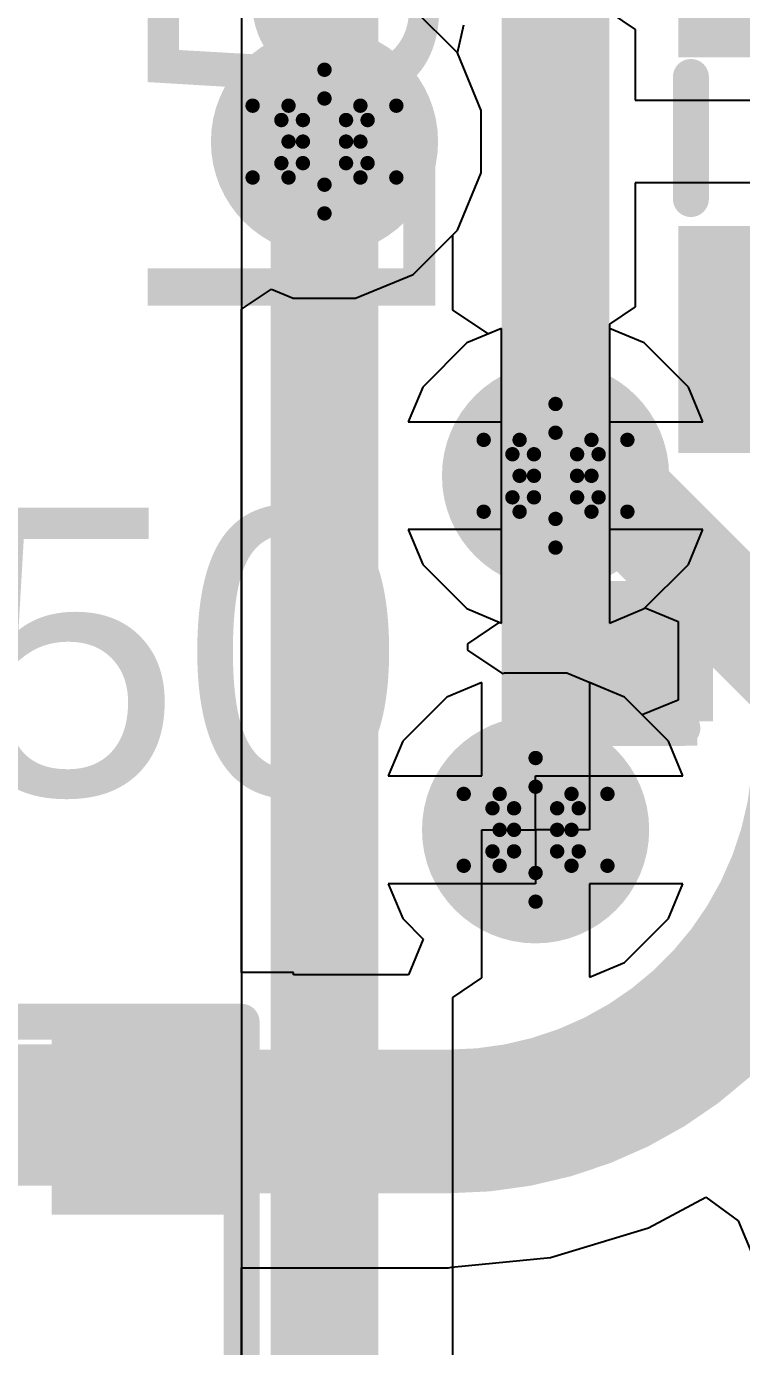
# Model space of a CAD drawing. Header units: inches. Extents: x -18 to 237, y -41 to 211.
# Drawn here: x 4.229 to 6.758, y 51.796 to 56.465 of the extents above; entities that cross this region are included whole.
import ezdxf

# ---------------------------------------------------------------- set-up
doc = ezdxf.new("R2010")
doc.units = ezdxf.units.IN
for name, color, linetype in [('Bottom Layer', 5, 'Continuous'), ('Bottom Solder', 6, 'Continuous'), ('Drill Drawing', 1, 'Continuous'), ('Top Layer', 1, 'Continuous'), ('Top Overlay', 2, 'Continuous'), ('Top Paste', 8, 'Continuous'), ('Top Solder', 216, 'Continuous'), ('Via Holes', 16, 'Continuous')]:
    doc.layers.add(name, color=color, linetype=linetype)
doc.styles.add('Arial', font='', dxfattribs={"height": 0.2})
doc.styles.get('Arial').set_extended_font_data('Arial')

# ---------------------------------------------------------------- blocks, each defined once
blk = doc.blocks.new('CAP_0201_2')
at = {"layer": 'Top Layer'}
for points in [[(-0.45, 0.15), (-0.15, 0.15), (-0.15, -0.15), (-0.45, -0.15)], [(0.15, 0.15), (0.45, 0.15), (0.45, -0.15), (0.15, -0.15)]]:
    blk.add_hatch(color=1, dxfattribs=at).paths.add_polyline_path(points)
at = {"layer": 'Top Paste'}
for points in [[(-0.45, 0.15), (-0.15, 0.15), (-0.15, -0.15), (-0.45, -0.15)], [(0.15, 0.15), (0.45, 0.15), (0.45, -0.15), (0.15, -0.15)]]:
    blk.add_hatch(color=8, dxfattribs=at).paths.add_polyline_path(points)
at = {"layer": 'Top Solder'}
for points in [[(-0.505, 0.205), (-0.095, 0.205), (-0.095, -0.205), (-0.505, -0.205)], [(0.095, 0.205), (0.505, 0.205), (0.505, -0.205), (0.095, -0.205)]]:
    blk.add_hatch(color=216, dxfattribs=at).paths.add_polyline_path(points)
at = {"layer": 'Top Overlay'}
for points in [[(-0.5334, -0.2286, 0.127, 0.127, 0), (-0.5334, 0.2286, 0.127, 0.127, 0)], [(-0.5334, 0.2286, 0.127, 0.127, 0), (-0.2032, 0.2286, 0.127, 0.127, 0)], [(0.2032, 0.2286, 0.127, 0.127, 0), (0.5334, 0.2286, 0.127, 0.127, 0)], [(0.5334, -0.2286, 0.127, 0.127, 0), (0.5334, 0.2286, 0.127, 0.127, 0)], [(-0.5334, -0.2286, 0.127, 0.127, 0), (-0.2032, -0.2286, 0.127, 0.127, 0)], [(0.2032, -0.2286, 0.127, 0.127, 0), (0.5334, -0.2286, 0.127, 0.127, 0)]]:
    blk.add_lwpolyline(points, format="xyseb", dxfattribs=at)
for points in [[(-0.5651, 0.2286, 0.0635, 0.0635, 1), (-0.5016, 0.2286, 0.0635, 0.0635, 1)], [(-0.5651, 0.2286, 0.0635, 0.0635, 1), (-0.5016, 0.2286, 0.0635, 0.0635, 1)], [(-0.2349, 0.2286, 0.0635, 0.0635, 1), (-0.1714, 0.2286, 0.0635, 0.0635, 1)], [(0.1714, 0.2286, 0.0635, 0.0635, 1), (0.2349, 0.2286, 0.0635, 0.0635, 1)], [(0.5016, 0.2286, 0.0635, 0.0635, 1), (0.5651, 0.2286, 0.0635, 0.0635, 1)], [(0.5016, 0.2286, 0.0635, 0.0635, 1), (0.5651, 0.2286, 0.0635, 0.0635, 1)], [(-0.5651, -0.2286, 0.0635, 0.0635, 1), (-0.5016, -0.2286, 0.0635, 0.0635, 1)], [(-0.5651, -0.2286, 0.0635, 0.0635, 1), (-0.5016, -0.2286, 0.0635, 0.0635, 1)], [(-0.2349, -0.2286, 0.0635, 0.0635, 1), (-0.1714, -0.2286, 0.0635, 0.0635, 1)], [(0.1714, -0.2286, 0.0635, 0.0635, 1), (0.2349, -0.2286, 0.0635, 0.0635, 1)], [(0.5016, -0.2286, 0.0635, 0.0635, 1), (0.5651, -0.2286, 0.0635, 0.0635, 1)], [(0.5016, -0.2286, 0.0635, 0.0635, 1), (0.5651, -0.2286, 0.0635, 0.0635, 1)]]:
    blk.add_lwpolyline(points, format="xyseb", close=True, dxfattribs=at)
blk = doc.blocks.new('IND_0603__1608_M_______3')
at = {"layer": 'Top Layer'}
for points in [[(-1, 0.4), (-0.4, 0.4), (-0.4, -0.4), (-1, -0.4)], [(0.4, 0.4), (1, 0.4), (1, -0.4), (0.4, -0.4)]]:
    blk.add_hatch(color=1, dxfattribs=at).paths.add_polyline_path(points)
at = {"layer": 'Top Paste'}
for points in [[(-1, 0.4), (-0.4, 0.4), (-0.4, -0.4), (-1, -0.4)], [(0.4, 0.4), (1, 0.4), (1, -0.4), (0.4, -0.4)]]:
    blk.add_hatch(color=8, dxfattribs=at).paths.add_polyline_path(points)
at = {"layer": 'Top Solder'}
for points in [[(-1.1016, 0.5016), (-0.2984, 0.5016), (-0.2984, -0.5016), (-1.1016, -0.5016)], [(0.2984, 0.5016), (1.1016, 0.5016), (1.1016, -0.5016), (0.2984, -0.5016)]]:
    blk.add_hatch(color=216, dxfattribs=at).paths.add_polyline_path(points)
at = {"layer": 'Top Overlay'}
for points in [[(-0.2032, 0.4572, 0.127, 0.127, 0), (0.2286, 0.4572, 0.127, 0.127, 0)], [(-0.2032, -0.4572, 0.127, 0.127, 0), (0.2286, -0.4572, 0.127, 0.127, 0)]]:
    blk.add_lwpolyline(points, format="xyseb", dxfattribs=at)
for points in [[(-0.2349, 0.4572, 0.0635, 0.0635, 1), (-0.1714, 0.4572, 0.0635, 0.0635, 1)], [(0.1968, 0.4572, 0.0635, 0.0635, 1), (0.2604, 0.4572, 0.0635, 0.0635, 1)], [(-0.2349, -0.4572, 0.0635, 0.0635, 1), (-0.1714, -0.4572, 0.0635, 0.0635, 1)], [(0.1968, -0.4572, 0.0635, 0.0635, 1), (0.2604, -0.4572, 0.0635, 0.0635, 1)]]:
    blk.add_lwpolyline(points, format="xyseb", close=True, dxfattribs=at)
blk = doc.blocks.new('ANT__163')
at = {"layer": 'Top Layer'}
for points in [[(-3.45, -2.86), (-2.95, -2.86), (-2.95, 4.94), (-3.45, 4.94)], [(-3.45, -2.83), (-2.95, -2.83), (-2.95, -3.33), (-3.45, -3.33)]]:
    blk.add_hatch(color=1, dxfattribs=at).paths.add_polyline_path(points)
at = {"layer": 'Top Paste'}
blk.add_hatch(color=8, dxfattribs=at).paths.add_polyline_path([(-3.45, -2.83), (-2.95, -2.83), (-2.95, -3.33), (-3.45, -3.33)])
at = {"layer": 'Top Solder'}
blk.add_hatch(color=216, dxfattribs=at).paths.add_polyline_path([(-3.5516, -2.7284), (-2.8484, -2.7284), (-2.8484, -3.4316), (-3.5516, -3.4316)])
at = {"layer": 'Top Overlay'}
for points in [[(-2.87, 0.87, 0.127, 0.127, 0), (-2.87, -3.4, 0.127, 0.127, 0)], [(-5, -3.4, 0.127, 0.127, 0), (-2.88, -3.4, 0.127, 0.127, 0)]]:
    blk.add_lwpolyline(points, format="xyseb", dxfattribs=at)
for points in [[(-2.9117, -3.4, 0.0635, 0.0635, 1), (-2.8482, -3.4, 0.0635, 0.0635, 1)], [(-2.9017, -3.4, 0.0635, 0.0635, 1), (-2.8382, -3.4, 0.0635, 0.0635, 1)]]:
    blk.add_lwpolyline(points, format="xyseb", close=True, dxfattribs=at)

msp = doc.modelspace()

# ---------------------------------------------------------------- hatches: boundary and pattern name
at = {"layer": 'Bottom Layer'}
h = msp.add_hatch(color=5, dxfattribs=at)
edge = h.paths.add_edge_path()
edge.add_arc((5.2832, 56.0578), 0.3, 0, 360)
h = msp.add_hatch(color=5, dxfattribs=at)
edge = h.paths.add_edge_path()
edge.add_arc((6.1, 54.8759), 0.3, 0, 360)
h = msp.add_hatch(color=5, dxfattribs=at)
edge = h.paths.add_edge_path()
edge.add_arc((6.0295, 53.6238), 0.3, 0, 360)
at = {"layer": 'Bottom Solder'}
h = msp.add_hatch(color=6, dxfattribs=at)
edge = h.paths.add_edge_path()
edge.add_arc((5.2832, 56.0578), 0.4016, 0, 360)
h = msp.add_hatch(color=6, dxfattribs=at)
edge = h.paths.add_edge_path()
edge.add_arc((6.1, 54.8759), 0.4016, 0, 360)
h = msp.add_hatch(color=6, dxfattribs=at)
edge = h.paths.add_edge_path()
edge.add_arc((6.0295, 53.6238), 0.4016, 0, 360)
at = {"layer": 'Top Layer'}
h = msp.add_hatch(color=1, dxfattribs=at)
edge = h.paths.add_edge_path()
edge.add_arc((5.2832, 56.0578), 0.3, 0, 360)
h = msp.add_hatch(color=1, dxfattribs=at)
edge = h.paths.add_edge_path()
edge.add_arc((6.1, 54.8759), 0.3, 0, 360)
msp.add_hatch(color=1, dxfattribs=at).paths.add_polyline_path([(5.9103, 53.9219), (6.6016, 53.9219), (6.6016, 54.3623), (5.9103, 54.3623)])
h = msp.add_hatch(color=1, dxfattribs=at)
edge = h.paths.add_edge_path()
edge.add_arc((6.0295, 53.6238), 0.3, 0, 360)
at = {"layer": 'Top Solder'}
h = msp.add_hatch(color=216, dxfattribs=at)
edge = h.paths.add_edge_path()
edge.add_arc((5.2832, 56.0578), 0.4016, 0, 360)
h = msp.add_hatch(color=216, dxfattribs=at)
edge = h.paths.add_edge_path()
edge.add_arc((6.1, 54.8759), 0.4016, 0, 360)
h = msp.add_hatch(color=216, dxfattribs=at)
edge = h.paths.add_edge_path()
edge.add_arc((6.0295, 53.6238), 0.4016, 0, 360)
at = {"layer": 'Via Holes'}
h = msp.add_hatch(color=7, dxfattribs=at)
edge = h.paths.add_edge_path()
edge.add_arc((5.2832, 56.0578), 0.15, 0, 360)
h = msp.add_hatch(color=7, dxfattribs=at)
edge = h.paths.add_edge_path()
edge.add_arc((6.1, 54.8759), 0.15, 0, 360)
h = msp.add_hatch(color=7, dxfattribs=at)
edge = h.paths.add_edge_path()
edge.add_arc((6.0295, 53.6238), 0.15, 0, 360)

# ---------------------------------------------------------------- linework, layer by layer
at = {"layer": 'Bottom Layer'}
for p, q in [((4.9902, 77.955), (4.9902, 35.815)), ((5.7529, 56.3716), (5.597, 56.5275)), ((5.8372, 56.168), (5.7529, 56.3716)), ((5.8372, 55.9476), (5.8372, 56.168)), ((5.7529, 55.744), (5.8372, 55.9476)), ((5.7364, 55.7275), (5.7529, 55.744)), ((5.7364, 55.4617), (5.7364, 55.7275)), ((5.8634, 55.3776), (5.7364, 55.4617)), ((5.9095, 55.3967), (5.8634, 55.3776)), ((5.9095, 54.8759), (5.9095, 55.3967)), ((6.4138, 55.3456), (6.2905, 55.3967)), ((6.2905, 55.3967), (6.2905, 55.0664)), ((6.5697, 55.1897), (6.4138, 55.3456)), ((6.6207, 55.0664), (6.5697, 55.1897)), ((6.2905, 55.0664), (6.6207, 55.0664)), ((5.9095, 54.3552), (5.9095, 54.8759)), ((6.6207, 54.6854), (6.2905, 54.6854)), ((6.2905, 54.6854), (6.2905, 54.3552)), ((6.5697, 54.5621), (6.6207, 54.6854)), ((6.4138, 54.4063), (6.5697, 54.5621)), ((6.2905, 54.3552), (6.4138, 54.4063)), ((5.7896, 54.2822), (5.9032, 54.3578)), ((5.9032, 54.3578), (5.9095, 54.3552)), ((5.7895, 54.2592), (5.7896, 54.2822)), ((5.9144, 54.1757), (5.7895, 54.2592)), ((5.9193, 54.1778), (5.9144, 54.1757)), ((6.1397, 54.1778), (5.9193, 54.1778)), ((6.3434, 54.0935), (6.1397, 54.1778)), ((6.4992, 53.9376), (6.3434, 54.0935)), ((6.5503, 53.8143), (6.4992, 53.9376)), ((6.0295, 53.6238), (6.0295, 53.8143)), ((6.0295, 53.8143), (6.5503, 53.8143)), ((5.839, 53.0999), (5.839, 53.6238)), ((5.839, 53.6238), (6.0295, 53.6238)), ((6.5503, 53.4333), (6.22, 53.4333)), ((6.22, 53.4333), (6.22, 53.1031)), ((6.4992, 53.31), (6.5503, 53.4333)), ((6.3434, 53.1542), (6.4992, 53.31)), ((6.22, 53.1031), (6.3434, 53.1542)), ((5.7364, 53.0313), (5.839, 53.0999)), ((5.7364, 50.5185), (5.7364, 53.0313))]:
    msp.add_line(p, q, dxfattribs=at)
for points in [[(5.2832, 50.3308, 0.381, 0.381, 0), (5.2832, 56.0578, 0.381, 0.381, 0)], [(6.2484, 54.8759, 0.381, 0.381, 0), (7.3324, 53.7919, 0.381, 0.381, 0)]]:
    msp.add_lwpolyline(points, format="xyseb", dxfattribs=at)
for points in [[(5.1879, 56.0578, 0.1905, 0.1905, 1), (5.3784, 56.0578, 0.1905, 0.1905, 1)], [(6.1532, 54.8759, 0.1905, 0.1905, 1), (6.3437, 54.8759, 0.1905, 0.1905, 1)]]:
    msp.add_lwpolyline(points, format="xyseb", close=True, dxfattribs=at)
at = {"layer": 'Drill Drawing'}
for points in [[(5.1562, 56.1848, 0.0508, 0.0508, 0), (5.2832, 56.3118, 0.0508, 0.0508, 0)], [(5.2832, 56.3118, 0.0508, 0.0508, 0), (5.4102, 56.1848, 0.0508, 0.0508, 0)], [(5.207, 56.134, 0.0508, 0.0508, 0), (5.2832, 56.2102, 0.0508, 0.0508, 0)], [(5.2832, 56.2102, 0.0508, 0.0508, 0), (5.3594, 56.134, 0.0508, 0.0508, 0)], [(5.0292, 56.1848, 0.0508, 0.0508, 0), (5.1562, 56.0578, 0.0508, 0.0508, 0)], [(5.0292, 56.1848, 0.0508, 0.0508, 0), (5.1562, 56.1848, 0.0508, 0.0508, 0)], [(5.4102, 56.1848, 0.0508, 0.0508, 0), (5.5372, 56.1848, 0.0508, 0.0508, 0)], [(5.4102, 56.0578, 0.0508, 0.0508, 0), (5.5372, 56.1848, 0.0508, 0.0508, 0)], [(5.1308, 56.134, 0.0508, 0.0508, 0), (5.207, 56.0578, 0.0508, 0.0508, 0)], [(5.1308, 56.134, 0.0508, 0.0508, 0), (5.207, 56.134, 0.0508, 0.0508, 0)], [(5.3594, 56.134, 0.0508, 0.0508, 0), (5.4356, 56.134, 0.0508, 0.0508, 0)], [(5.3594, 56.0578, 0.0508, 0.0508, 0), (5.4356, 56.134, 0.0508, 0.0508, 0)], [(5.0292, 55.9308, 0.0508, 0.0508, 0), (5.1562, 56.0578, 0.0508, 0.0508, 0)], [(5.1308, 55.9816, 0.0508, 0.0508, 0), (5.207, 56.0578, 0.0508, 0.0508, 0)], [(5.3594, 56.0578, 0.0508, 0.0508, 0), (5.4356, 55.9816, 0.0508, 0.0508, 0)], [(5.4102, 56.0578, 0.0508, 0.0508, 0), (5.5372, 55.9308, 0.0508, 0.0508, 0)], [(5.1308, 55.9816, 0.0508, 0.0508, 0), (5.207, 55.9816, 0.0508, 0.0508, 0)], [(5.207, 55.9816, 0.0508, 0.0508, 0), (5.2832, 55.9054, 0.0508, 0.0508, 0)], [(5.2832, 55.9054, 0.0508, 0.0508, 0), (5.3594, 55.9816, 0.0508, 0.0508, 0)], [(5.3594, 55.9816, 0.0508, 0.0508, 0), (5.4356, 55.9816, 0.0508, 0.0508, 0)], [(5.0292, 55.9308, 0.0508, 0.0508, 0), (5.1562, 55.9308, 0.0508, 0.0508, 0)], [(5.1562, 55.9308, 0.0508, 0.0508, 0), (5.2832, 55.8038, 0.0508, 0.0508, 0)], [(5.2832, 55.8038, 0.0508, 0.0508, 0), (5.4102, 55.9308, 0.0508, 0.0508, 0)], [(5.4102, 55.9308, 0.0508, 0.0508, 0), (5.5372, 55.9308, 0.0508, 0.0508, 0)], [(5.973, 55.0029, 0.0508, 0.0508, 0), (6.1, 55.1299, 0.0508, 0.0508, 0)], [(6.1, 55.1299, 0.0508, 0.0508, 0), (6.227, 55.0029, 0.0508, 0.0508, 0)], [(6.0238, 54.9521, 0.0508, 0.0508, 0), (6.1, 55.0283, 0.0508, 0.0508, 0)], [(6.1, 55.0283, 0.0508, 0.0508, 0), (6.1762, 54.9521, 0.0508, 0.0508, 0)], [(5.846, 55.0029, 0.0508, 0.0508, 0), (5.973, 54.8759, 0.0508, 0.0508, 0)], [(5.846, 55.0029, 0.0508, 0.0508, 0), (5.973, 55.0029, 0.0508, 0.0508, 0)], [(6.227, 55.0029, 0.0508, 0.0508, 0), (6.354, 55.0029, 0.0508, 0.0508, 0)], [(6.227, 54.8759, 0.0508, 0.0508, 0), (6.354, 55.0029, 0.0508, 0.0508, 0)], [(5.9476, 54.9521, 0.0508, 0.0508, 0), (6.0238, 54.8759, 0.0508, 0.0508, 0)], [(5.9476, 54.9521, 0.0508, 0.0508, 0), (6.0238, 54.9521, 0.0508, 0.0508, 0)], [(6.1762, 54.9521, 0.0508, 0.0508, 0), (6.2524, 54.9521, 0.0508, 0.0508, 0)], [(6.1762, 54.8759, 0.0508, 0.0508, 0), (6.2524, 54.9521, 0.0508, 0.0508, 0)], [(5.846, 54.7489, 0.0508, 0.0508, 0), (5.973, 54.8759, 0.0508, 0.0508, 0)], [(5.9476, 54.7997, 0.0508, 0.0508, 0), (6.0238, 54.8759, 0.0508, 0.0508, 0)], [(6.1762, 54.8759, 0.0508, 0.0508, 0), (6.2524, 54.7997, 0.0508, 0.0508, 0)], [(6.227, 54.8759, 0.0508, 0.0508, 0), (6.354, 54.7489, 0.0508, 0.0508, 0)], [(5.9476, 54.7997, 0.0508, 0.0508, 0), (6.0238, 54.7997, 0.0508, 0.0508, 0)], [(6.0238, 54.7997, 0.0508, 0.0508, 0), (6.1, 54.7235, 0.0508, 0.0508, 0)], [(6.1, 54.7235, 0.0508, 0.0508, 0), (6.1762, 54.7997, 0.0508, 0.0508, 0)], [(6.1762, 54.7997, 0.0508, 0.0508, 0), (6.2524, 54.7997, 0.0508, 0.0508, 0)], [(5.846, 54.7489, 0.0508, 0.0508, 0), (5.973, 54.7489, 0.0508, 0.0508, 0)], [(5.973, 54.7489, 0.0508, 0.0508, 0), (6.1, 54.6219, 0.0508, 0.0508, 0)], [(6.1, 54.6219, 0.0508, 0.0508, 0), (6.227, 54.7489, 0.0508, 0.0508, 0)], [(6.227, 54.7489, 0.0508, 0.0508, 0), (6.354, 54.7489, 0.0508, 0.0508, 0)], [(5.9025, 53.7508, 0.0508, 0.0508, 0), (6.0295, 53.8778, 0.0508, 0.0508, 0)], [(6.0295, 53.8778, 0.0508, 0.0508, 0), (6.1565, 53.7508, 0.0508, 0.0508, 0)], [(5.9533, 53.7, 0.0508, 0.0508, 0), (6.0295, 53.7762, 0.0508, 0.0508, 0)], [(6.0295, 53.7762, 0.0508, 0.0508, 0), (6.1057, 53.7, 0.0508, 0.0508, 0)], [(5.7755, 53.7508, 0.0508, 0.0508, 0), (5.9025, 53.6238, 0.0508, 0.0508, 0)], [(5.7755, 53.7508, 0.0508, 0.0508, 0), (5.9025, 53.7508, 0.0508, 0.0508, 0)], [(6.1565, 53.7508, 0.0508, 0.0508, 0), (6.2835, 53.7508, 0.0508, 0.0508, 0)], [(6.1565, 53.6238, 0.0508, 0.0508, 0), (6.2835, 53.7508, 0.0508, 0.0508, 0)], [(5.8771, 53.7, 0.0508, 0.0508, 0), (5.9533, 53.6238, 0.0508, 0.0508, 0)], [(5.8771, 53.7, 0.0508, 0.0508, 0), (5.9533, 53.7, 0.0508, 0.0508, 0)], [(6.1057, 53.7, 0.0508, 0.0508, 0), (6.1819, 53.7, 0.0508, 0.0508, 0)], [(6.1057, 53.6238, 0.0508, 0.0508, 0), (6.1819, 53.7, 0.0508, 0.0508, 0)], [(5.7755, 53.4968, 0.0508, 0.0508, 0), (5.9025, 53.6238, 0.0508, 0.0508, 0)], [(5.8771, 53.5476, 0.0508, 0.0508, 0), (5.9533, 53.6238, 0.0508, 0.0508, 0)], [(6.1057, 53.6238, 0.0508, 0.0508, 0), (6.1819, 53.5476, 0.0508, 0.0508, 0)], [(6.1565, 53.6238, 0.0508, 0.0508, 0), (6.2835, 53.4968, 0.0508, 0.0508, 0)], [(5.8771, 53.5476, 0.0508, 0.0508, 0), (5.9533, 53.5476, 0.0508, 0.0508, 0)], [(5.9533, 53.5476, 0.0508, 0.0508, 0), (6.0295, 53.4714, 0.0508, 0.0508, 0)], [(6.0295, 53.4714, 0.0508, 0.0508, 0), (6.1057, 53.5476, 0.0508, 0.0508, 0)], [(6.1057, 53.5476, 0.0508, 0.0508, 0), (6.1819, 53.5476, 0.0508, 0.0508, 0)], [(5.7755, 53.4968, 0.0508, 0.0508, 0), (5.9025, 53.4968, 0.0508, 0.0508, 0)], [(5.9025, 53.4968, 0.0508, 0.0508, 0), (6.0295, 53.3698, 0.0508, 0.0508, 0)], [(6.0295, 53.3698, 0.0508, 0.0508, 0), (6.1565, 53.4968, 0.0508, 0.0508, 0)], [(6.1565, 53.4968, 0.0508, 0.0508, 0), (6.2835, 53.4968, 0.0508, 0.0508, 0)]]:
    msp.add_lwpolyline(points, format="xyseb", dxfattribs=at)
for points in [[(5.2705, 56.3118, 0.0254, 0.0254, 1), (5.2959, 56.3118, 0.0254, 0.0254, 1)], [(5.2705, 56.3118, 0.0254, 0.0254, 1), (5.2959, 56.3118, 0.0254, 0.0254, 1)], [(5.2705, 56.2102, 0.0254, 0.0254, 1), (5.2959, 56.2102, 0.0254, 0.0254, 1)], [(5.2705, 56.2102, 0.0254, 0.0254, 1), (5.2959, 56.2102, 0.0254, 0.0254, 1)], [(5.0165, 56.1848, 0.0254, 0.0254, 1), (5.0419, 56.1848, 0.0254, 0.0254, 1)], [(5.0165, 56.1848, 0.0254, 0.0254, 1), (5.0419, 56.1848, 0.0254, 0.0254, 1)], [(5.1435, 56.1848, 0.0254, 0.0254, 1), (5.1689, 56.1848, 0.0254, 0.0254, 1)], [(5.1435, 56.1848, 0.0254, 0.0254, 1), (5.1689, 56.1848, 0.0254, 0.0254, 1)], [(5.3975, 56.1848, 0.0254, 0.0254, 1), (5.4229, 56.1848, 0.0254, 0.0254, 1)], [(5.3975, 56.1848, 0.0254, 0.0254, 1), (5.4229, 56.1848, 0.0254, 0.0254, 1)], [(5.5245, 56.1848, 0.0254, 0.0254, 1), (5.5499, 56.1848, 0.0254, 0.0254, 1)], [(5.5245, 56.1848, 0.0254, 0.0254, 1), (5.5499, 56.1848, 0.0254, 0.0254, 1)], [(5.1181, 56.134, 0.0254, 0.0254, 1), (5.1435, 56.134, 0.0254, 0.0254, 1)], [(5.1181, 56.134, 0.0254, 0.0254, 1), (5.1435, 56.134, 0.0254, 0.0254, 1)], [(5.1943, 56.134, 0.0254, 0.0254, 1), (5.2197, 56.134, 0.0254, 0.0254, 1)], [(5.1943, 56.134, 0.0254, 0.0254, 1), (5.2197, 56.134, 0.0254, 0.0254, 1)], [(5.3467, 56.134, 0.0254, 0.0254, 1), (5.3721, 56.134, 0.0254, 0.0254, 1)], [(5.3467, 56.134, 0.0254, 0.0254, 1), (5.3721, 56.134, 0.0254, 0.0254, 1)], [(5.4229, 56.134, 0.0254, 0.0254, 1), (5.4483, 56.134, 0.0254, 0.0254, 1)], [(5.4229, 56.134, 0.0254, 0.0254, 1), (5.4483, 56.134, 0.0254, 0.0254, 1)], [(5.1435, 56.0578, 0.0254, 0.0254, 1), (5.1689, 56.0578, 0.0254, 0.0254, 1)], [(5.1435, 56.0578, 0.0254, 0.0254, 1), (5.1689, 56.0578, 0.0254, 0.0254, 1)], [(5.1943, 56.0578, 0.0254, 0.0254, 1), (5.2197, 56.0578, 0.0254, 0.0254, 1)], [(5.1943, 56.0578, 0.0254, 0.0254, 1), (5.2197, 56.0578, 0.0254, 0.0254, 1)], [(5.3467, 56.0578, 0.0254, 0.0254, 1), (5.3721, 56.0578, 0.0254, 0.0254, 1)], [(5.3467, 56.0578, 0.0254, 0.0254, 1), (5.3721, 56.0578, 0.0254, 0.0254, 1)], [(5.3975, 56.0578, 0.0254, 0.0254, 1), (5.4229, 56.0578, 0.0254, 0.0254, 1)], [(5.3975, 56.0578, 0.0254, 0.0254, 1), (5.4229, 56.0578, 0.0254, 0.0254, 1)], [(5.1181, 55.9816, 0.0254, 0.0254, 1), (5.1435, 55.9816, 0.0254, 0.0254, 1)], [(5.1181, 55.9816, 0.0254, 0.0254, 1), (5.1435, 55.9816, 0.0254, 0.0254, 1)], [(5.1943, 55.9816, 0.0254, 0.0254, 1), (5.2197, 55.9816, 0.0254, 0.0254, 1)], [(5.1943, 55.9816, 0.0254, 0.0254, 1), (5.2197, 55.9816, 0.0254, 0.0254, 1)], [(5.3467, 55.9816, 0.0254, 0.0254, 1), (5.3721, 55.9816, 0.0254, 0.0254, 1)], [(5.3467, 55.9816, 0.0254, 0.0254, 1), (5.3721, 55.9816, 0.0254, 0.0254, 1)], [(5.4229, 55.9816, 0.0254, 0.0254, 1), (5.4483, 55.9816, 0.0254, 0.0254, 1)], [(5.4229, 55.9816, 0.0254, 0.0254, 1), (5.4483, 55.9816, 0.0254, 0.0254, 1)], [(5.0165, 55.9308, 0.0254, 0.0254, 1), (5.0419, 55.9308, 0.0254, 0.0254, 1)], [(5.0165, 55.9308, 0.0254, 0.0254, 1), (5.0419, 55.9308, 0.0254, 0.0254, 1)], [(5.1435, 55.9308, 0.0254, 0.0254, 1), (5.1689, 55.9308, 0.0254, 0.0254, 1)], [(5.1435, 55.9308, 0.0254, 0.0254, 1), (5.1689, 55.9308, 0.0254, 0.0254, 1)], [(5.3975, 55.9308, 0.0254, 0.0254, 1), (5.4229, 55.9308, 0.0254, 0.0254, 1)], [(5.3975, 55.9308, 0.0254, 0.0254, 1), (5.4229, 55.9308, 0.0254, 0.0254, 1)], [(5.5245, 55.9308, 0.0254, 0.0254, 1), (5.5499, 55.9308, 0.0254, 0.0254, 1)], [(5.5245, 55.9308, 0.0254, 0.0254, 1), (5.5499, 55.9308, 0.0254, 0.0254, 1)], [(5.2705, 55.9054, 0.0254, 0.0254, 1), (5.2959, 55.9054, 0.0254, 0.0254, 1)], [(5.2705, 55.9054, 0.0254, 0.0254, 1), (5.2959, 55.9054, 0.0254, 0.0254, 1)], [(5.2705, 55.8038, 0.0254, 0.0254, 1), (5.2959, 55.8038, 0.0254, 0.0254, 1)], [(5.2705, 55.8038, 0.0254, 0.0254, 1), (5.2959, 55.8038, 0.0254, 0.0254, 1)], [(6.0873, 55.1299, 0.0254, 0.0254, 1), (6.1127, 55.1299, 0.0254, 0.0254, 1)], [(6.0873, 55.1299, 0.0254, 0.0254, 1), (6.1127, 55.1299, 0.0254, 0.0254, 1)], [(6.0873, 55.0283, 0.0254, 0.0254, 1), (6.1127, 55.0283, 0.0254, 0.0254, 1)], [(6.0873, 55.0283, 0.0254, 0.0254, 1), (6.1127, 55.0283, 0.0254, 0.0254, 1)], [(5.8333, 55.0029, 0.0254, 0.0254, 1), (5.8587, 55.0029, 0.0254, 0.0254, 1)], [(5.8333, 55.0029, 0.0254, 0.0254, 1), (5.8587, 55.0029, 0.0254, 0.0254, 1)], [(5.9603, 55.0029, 0.0254, 0.0254, 1), (5.9857, 55.0029, 0.0254, 0.0254, 1)], [(5.9603, 55.0029, 0.0254, 0.0254, 1), (5.9857, 55.0029, 0.0254, 0.0254, 1)], [(6.2143, 55.0029, 0.0254, 0.0254, 1), (6.2397, 55.0029, 0.0254, 0.0254, 1)], [(6.2143, 55.0029, 0.0254, 0.0254, 1), (6.2397, 55.0029, 0.0254, 0.0254, 1)], [(6.3413, 55.0029, 0.0254, 0.0254, 1), (6.3667, 55.0029, 0.0254, 0.0254, 1)], [(6.3413, 55.0029, 0.0254, 0.0254, 1), (6.3667, 55.0029, 0.0254, 0.0254, 1)], [(5.9349, 54.9521, 0.0254, 0.0254, 1), (5.9603, 54.9521, 0.0254, 0.0254, 1)], [(5.9349, 54.9521, 0.0254, 0.0254, 1), (5.9603, 54.9521, 0.0254, 0.0254, 1)], [(6.0111, 54.9521, 0.0254, 0.0254, 1), (6.0365, 54.9521, 0.0254, 0.0254, 1)], [(6.0111, 54.9521, 0.0254, 0.0254, 1), (6.0365, 54.9521, 0.0254, 0.0254, 1)], [(6.1635, 54.9521, 0.0254, 0.0254, 1), (6.1889, 54.9521, 0.0254, 0.0254, 1)], [(6.1635, 54.9521, 0.0254, 0.0254, 1), (6.1889, 54.9521, 0.0254, 0.0254, 1)], [(6.2397, 54.9521, 0.0254, 0.0254, 1), (6.2651, 54.9521, 0.0254, 0.0254, 1)], [(6.2397, 54.9521, 0.0254, 0.0254, 1), (6.2651, 54.9521, 0.0254, 0.0254, 1)], [(5.9603, 54.8759, 0.0254, 0.0254, 1), (5.9857, 54.8759, 0.0254, 0.0254, 1)], [(5.9603, 54.8759, 0.0254, 0.0254, 1), (5.9857, 54.8759, 0.0254, 0.0254, 1)], [(6.0111, 54.8759, 0.0254, 0.0254, 1), (6.0365, 54.8759, 0.0254, 0.0254, 1)], [(6.0111, 54.8759, 0.0254, 0.0254, 1), (6.0365, 54.8759, 0.0254, 0.0254, 1)], [(6.1635, 54.8759, 0.0254, 0.0254, 1), (6.1889, 54.8759, 0.0254, 0.0254, 1)], [(6.1635, 54.8759, 0.0254, 0.0254, 1), (6.1889, 54.8759, 0.0254, 0.0254, 1)], [(6.2143, 54.8759, 0.0254, 0.0254, 1), (6.2397, 54.8759, 0.0254, 0.0254, 1)], [(6.2143, 54.8759, 0.0254, 0.0254, 1), (6.2397, 54.8759, 0.0254, 0.0254, 1)], [(5.9349, 54.7997, 0.0254, 0.0254, 1), (5.9603, 54.7997, 0.0254, 0.0254, 1)], [(5.9349, 54.7997, 0.0254, 0.0254, 1), (5.9603, 54.7997, 0.0254, 0.0254, 1)], [(6.0111, 54.7997, 0.0254, 0.0254, 1), (6.0365, 54.7997, 0.0254, 0.0254, 1)], [(6.0111, 54.7997, 0.0254, 0.0254, 1), (6.0365, 54.7997, 0.0254, 0.0254, 1)], [(6.1635, 54.7997, 0.0254, 0.0254, 1), (6.1889, 54.7997, 0.0254, 0.0254, 1)], [(6.1635, 54.7997, 0.0254, 0.0254, 1), (6.1889, 54.7997, 0.0254, 0.0254, 1)], [(6.2397, 54.7997, 0.0254, 0.0254, 1), (6.2651, 54.7997, 0.0254, 0.0254, 1)], [(6.2397, 54.7997, 0.0254, 0.0254, 1), (6.2651, 54.7997, 0.0254, 0.0254, 1)], [(5.8333, 54.7489, 0.0254, 0.0254, 1), (5.8587, 54.7489, 0.0254, 0.0254, 1)], [(5.8333, 54.7489, 0.0254, 0.0254, 1), (5.8587, 54.7489, 0.0254, 0.0254, 1)], [(5.9603, 54.7489, 0.0254, 0.0254, 1), (5.9857, 54.7489, 0.0254, 0.0254, 1)], [(5.9603, 54.7489, 0.0254, 0.0254, 1), (5.9857, 54.7489, 0.0254, 0.0254, 1)], [(6.2143, 54.7489, 0.0254, 0.0254, 1), (6.2397, 54.7489, 0.0254, 0.0254, 1)], [(6.2143, 54.7489, 0.0254, 0.0254, 1), (6.2397, 54.7489, 0.0254, 0.0254, 1)], [(6.3413, 54.7489, 0.0254, 0.0254, 1), (6.3667, 54.7489, 0.0254, 0.0254, 1)], [(6.3413, 54.7489, 0.0254, 0.0254, 1), (6.3667, 54.7489, 0.0254, 0.0254, 1)], [(6.0873, 54.7235, 0.0254, 0.0254, 1), (6.1127, 54.7235, 0.0254, 0.0254, 1)], [(6.0873, 54.7235, 0.0254, 0.0254, 1), (6.1127, 54.7235, 0.0254, 0.0254, 1)], [(6.0873, 54.6219, 0.0254, 0.0254, 1), (6.1127, 54.6219, 0.0254, 0.0254, 1)], [(6.0873, 54.6219, 0.0254, 0.0254, 1), (6.1127, 54.6219, 0.0254, 0.0254, 1)], [(6.0168, 53.8778, 0.0254, 0.0254, 1), (6.0422, 53.8778, 0.0254, 0.0254, 1)], [(6.0168, 53.8778, 0.0254, 0.0254, 1), (6.0422, 53.8778, 0.0254, 0.0254, 1)], [(6.0168, 53.7762, 0.0254, 0.0254, 1), (6.0422, 53.7762, 0.0254, 0.0254, 1)], [(6.0168, 53.7762, 0.0254, 0.0254, 1), (6.0422, 53.7762, 0.0254, 0.0254, 1)], [(5.7628, 53.7508, 0.0254, 0.0254, 1), (5.7882, 53.7508, 0.0254, 0.0254, 1)], [(5.7628, 53.7508, 0.0254, 0.0254, 1), (5.7882, 53.7508, 0.0254, 0.0254, 1)], [(5.8898, 53.7508, 0.0254, 0.0254, 1), (5.9152, 53.7508, 0.0254, 0.0254, 1)], [(5.8898, 53.7508, 0.0254, 0.0254, 1), (5.9152, 53.7508, 0.0254, 0.0254, 1)], [(6.1438, 53.7508, 0.0254, 0.0254, 1), (6.1692, 53.7508, 0.0254, 0.0254, 1)], [(6.1438, 53.7508, 0.0254, 0.0254, 1), (6.1692, 53.7508, 0.0254, 0.0254, 1)], [(6.2708, 53.7508, 0.0254, 0.0254, 1), (6.2962, 53.7508, 0.0254, 0.0254, 1)], [(6.2708, 53.7508, 0.0254, 0.0254, 1), (6.2962, 53.7508, 0.0254, 0.0254, 1)], [(5.8644, 53.7, 0.0254, 0.0254, 1), (5.8898, 53.7, 0.0254, 0.0254, 1)], [(5.8644, 53.7, 0.0254, 0.0254, 1), (5.8898, 53.7, 0.0254, 0.0254, 1)], [(5.9406, 53.7, 0.0254, 0.0254, 1), (5.966, 53.7, 0.0254, 0.0254, 1)], [(5.9406, 53.7, 0.0254, 0.0254, 1), (5.966, 53.7, 0.0254, 0.0254, 1)], [(6.093, 53.7, 0.0254, 0.0254, 1), (6.1184, 53.7, 0.0254, 0.0254, 1)], [(6.093, 53.7, 0.0254, 0.0254, 1), (6.1184, 53.7, 0.0254, 0.0254, 1)], [(6.1692, 53.7, 0.0254, 0.0254, 1), (6.1946, 53.7, 0.0254, 0.0254, 1)], [(6.1692, 53.7, 0.0254, 0.0254, 1), (6.1946, 53.7, 0.0254, 0.0254, 1)], [(5.8898, 53.6238, 0.0254, 0.0254, 1), (5.9152, 53.6238, 0.0254, 0.0254, 1)], [(5.8898, 53.6238, 0.0254, 0.0254, 1), (5.9152, 53.6238, 0.0254, 0.0254, 1)], [(5.9406, 53.6238, 0.0254, 0.0254, 1), (5.966, 53.6238, 0.0254, 0.0254, 1)], [(5.9406, 53.6238, 0.0254, 0.0254, 1), (5.966, 53.6238, 0.0254, 0.0254, 1)], [(6.093, 53.6238, 0.0254, 0.0254, 1), (6.1184, 53.6238, 0.0254, 0.0254, 1)], [(6.093, 53.6238, 0.0254, 0.0254, 1), (6.1184, 53.6238, 0.0254, 0.0254, 1)], [(6.1438, 53.6238, 0.0254, 0.0254, 1), (6.1692, 53.6238, 0.0254, 0.0254, 1)], [(6.1438, 53.6238, 0.0254, 0.0254, 1), (6.1692, 53.6238, 0.0254, 0.0254, 1)], [(5.8644, 53.5476, 0.0254, 0.0254, 1), (5.8898, 53.5476, 0.0254, 0.0254, 1)], [(5.8644, 53.5476, 0.0254, 0.0254, 1), (5.8898, 53.5476, 0.0254, 0.0254, 1)], [(5.9406, 53.5476, 0.0254, 0.0254, 1), (5.966, 53.5476, 0.0254, 0.0254, 1)], [(5.9406, 53.5476, 0.0254, 0.0254, 1), (5.966, 53.5476, 0.0254, 0.0254, 1)], [(6.093, 53.5476, 0.0254, 0.0254, 1), (6.1184, 53.5476, 0.0254, 0.0254, 1)], [(6.093, 53.5476, 0.0254, 0.0254, 1), (6.1184, 53.5476, 0.0254, 0.0254, 1)], [(6.1692, 53.5476, 0.0254, 0.0254, 1), (6.1946, 53.5476, 0.0254, 0.0254, 1)], [(6.1692, 53.5476, 0.0254, 0.0254, 1), (6.1946, 53.5476, 0.0254, 0.0254, 1)], [(5.7628, 53.4968, 0.0254, 0.0254, 1), (5.7882, 53.4968, 0.0254, 0.0254, 1)], [(5.7628, 53.4968, 0.0254, 0.0254, 1), (5.7882, 53.4968, 0.0254, 0.0254, 1)], [(5.8898, 53.4968, 0.0254, 0.0254, 1), (5.9152, 53.4968, 0.0254, 0.0254, 1)], [(5.8898, 53.4968, 0.0254, 0.0254, 1), (5.9152, 53.4968, 0.0254, 0.0254, 1)], [(6.1438, 53.4968, 0.0254, 0.0254, 1), (6.1692, 53.4968, 0.0254, 0.0254, 1)], [(6.1438, 53.4968, 0.0254, 0.0254, 1), (6.1692, 53.4968, 0.0254, 0.0254, 1)], [(6.2708, 53.4968, 0.0254, 0.0254, 1), (6.2962, 53.4968, 0.0254, 0.0254, 1)], [(6.2708, 53.4968, 0.0254, 0.0254, 1), (6.2962, 53.4968, 0.0254, 0.0254, 1)], [(6.0168, 53.4714, 0.0254, 0.0254, 1), (6.0422, 53.4714, 0.0254, 0.0254, 1)], [(6.0168, 53.4714, 0.0254, 0.0254, 1), (6.0422, 53.4714, 0.0254, 0.0254, 1)], [(6.0168, 53.3698, 0.0254, 0.0254, 1), (6.0422, 53.3698, 0.0254, 0.0254, 1)], [(6.0168, 53.3698, 0.0254, 0.0254, 1), (6.0422, 53.3698, 0.0254, 0.0254, 1)]]:
    msp.add_lwpolyline(points, format="xyseb", close=True, dxfattribs=at)
at = {"layer": 'Top Layer'}
for p, q in [((4.9902, 77.955), (4.9902, 35.815)), ((6.2905, 56.5152), (6.3818, 56.4542)), ((5.7529, 56.3716), (5.7764, 56.4708)), ((6.3818, 56.4542), (6.3818, 56.2038)), ((5.8372, 56.168), (5.7529, 56.3716)), ((5.8372, 55.9476), (5.8372, 56.168)), ((6.3818, 56.2038), (7.6898, 56.2038)), ((5.7529, 55.744), (5.8372, 55.9476)), ((7.6898, 55.9118), (6.3818, 55.9118)), ((6.3818, 55.9118), (6.3818, 55.4731)), ((5.597, 55.5881), (5.7529, 55.744)), ((5.3934, 55.5038), (5.597, 55.5881)), ((4.9902, 55.4652), (5.0958, 55.5358)), ((5.0958, 55.5358), (5.173, 55.5038)), ((5.173, 55.5038), (5.3934, 55.5038)), ((6.3818, 55.4731), (6.2905, 55.4121)), ((4.9902, 53.119), (4.9902, 55.4652)), ((5.9095, 55.3967), (5.7862, 55.3456)), ((5.9095, 55.0664), (5.9095, 55.3967)), ((6.2905, 55.4121), (6.2905, 54.8759)), ((5.7862, 55.3456), (5.6303, 55.1897)), ((5.6303, 55.1897), (5.5793, 55.0664)), ((5.5793, 55.0664), (5.9095, 55.0664)), ((6.2905, 54.8759), (6.2905, 54.3552)), ((5.9095, 54.6854), (5.5793, 54.6854)), ((5.5793, 54.6854), (5.6303, 54.5621)), ((5.9095, 54.3552), (5.9095, 54.6854)), ((5.6303, 54.5621), (5.7862, 54.4063)), ((5.7862, 54.4063), (5.9095, 54.3552)), ((6.2905, 54.3552), (6.4138, 54.4063)), ((6.4138, 54.4063), (6.4163, 54.4088)), ((6.4163, 54.4088), (6.5336, 54.3602)), ((6.5336, 54.3602), (6.5336, 54.0828)), ((5.839, 54.1445), (5.7157, 54.0935)), ((5.839, 53.8143), (5.839, 54.1445)), ((6.3434, 54.0935), (6.22, 54.1445)), ((6.22, 54.1445), (6.22, 53.6238)), ((5.7157, 54.0935), (5.5599, 53.9376)), ((6.4066, 54.0302), (6.3434, 54.0935)), ((6.5336, 54.0828), (6.4066, 54.0302)), ((5.5599, 53.9376), (5.5088, 53.8143)), ((5.5088, 53.8143), (5.839, 53.8143)), ((6.22, 53.6238), (6.0295, 53.6238)), ((6.0295, 53.6238), (6.0295, 53.4333)), ((6.0295, 53.4333), (5.5088, 53.4333)), ((5.5088, 53.4333), (5.5599, 53.31)), ((5.5599, 53.31), (5.6324, 53.2375)), ((5.6324, 53.2375), (5.5798, 53.1105)), ((5.1742, 53.119), (4.9902, 53.119)), ((5.1742, 53.1105), (5.1742, 53.119)), ((5.5798, 53.1105), (5.1742, 53.1105)), ((6.4288, 52.2162), (6.6314, 52.3245)), ((6.6314, 52.3245), (6.7457, 52.2416)), ((6.0824, 52.1111), (6.4288, 52.2162)), ((6.7457, 52.2416), (6.8208, 52.0601)), ((5.7328, 52.0767), (6.0824, 52.1111)), ((4.9902, 35.815), (4.9902, 52.0746)), ((4.9902, 52.0746), (5.7222, 52.0746)), ((5.7222, 52.0746), (5.7328, 52.0767))]:
    msp.add_line(p, q, dxfattribs=at)
for points in [[(5.2832, 56.0578, 0.381, 0.381, 0), (5.2832, 73.9932, 0.381, 0.381, 0)], [(6.1, 54.8759, 0.381, 0.381, 0), (6.1, 57.0514, 0.381, 0.381, 0)], [(6.1, 53.8491, 0.381, 0.381, 0), (6.1, 54.8759, 0.381, 0.381, 0)], [(7.0516, 53.9219, 0.508, 0.508, -0.414214), (5.7222, 52.5925, 0.508, 0.508, 0)], [(6.0714, 53.8206, 0.381, 0.381, 0), (6.1, 53.8491, 0.381, 0.381, 0)], [(6.0714, 53.6657, 0.381, 0.381, 0), (6.0714, 53.8206, 0.381, 0.381, 0)], [(6.0295, 53.6238, 0.381, 0.381, 0), (6.0714, 53.6657, 0.381, 0.381, 0)], [(4.6702, 52.5925, 0.508, 0.508, 0), (4.9419, 52.5925, 0.508, 0.508, 0)], [(4.9419, 52.5925, 0.508, 0.508, 0), (5.7222, 52.5925, 0.508, 0.508, 0)]]:
    msp.add_lwpolyline(points, format="xyseb", dxfattribs=at)
for points in [[(5.1879, 56.0578, 0.1905, 0.1905, 1), (5.3784, 56.0578, 0.1905, 0.1905, 1)], [(6.0048, 54.8759, 0.1905, 0.1905, 1), (6.1953, 54.8759, 0.1905, 0.1905, 1)], [(6.0048, 54.8759, 0.1905, 0.1905, 1), (6.1953, 54.8759, 0.1905, 0.1905, 1)], [(6.0048, 53.8491, 0.1905, 0.1905, 1), (6.1953, 53.8491, 0.1905, 0.1905, 1)], [(6.0048, 53.8491, 0.1905, 0.1905, 1), (6.1953, 53.8491, 0.1905, 0.1905, 1)], [(5.9762, 53.8206, 0.1905, 0.1905, 1), (6.1667, 53.8206, 0.1905, 0.1905, 1)], [(5.9762, 53.8206, 0.1905, 0.1905, 1), (6.1667, 53.8206, 0.1905, 0.1905, 1)], [(5.9762, 53.6657, 0.1905, 0.1905, 1), (6.1667, 53.6657, 0.1905, 0.1905, 1)], [(5.9762, 53.6657, 0.1905, 0.1905, 1), (6.1667, 53.6657, 0.1905, 0.1905, 1)], [(5.9343, 53.6238, 0.1905, 0.1905, 1), (6.1248, 53.6238, 0.1905, 0.1905, 1)], [(4.5432, 52.5925, 0.254, 0.254, 1), (4.7972, 52.5925, 0.254, 0.254, 1)], [(4.8149, 52.5925, 0.254, 0.254, 1), (5.0689, 52.5925, 0.254, 0.254, 1)], [(4.8149, 52.5925, 0.254, 0.254, 1), (5.0689, 52.5925, 0.254, 0.254, 1)], [(5.5952, 52.5925, 0.254, 0.254, 1), (5.8492, 52.5925, 0.254, 0.254, 1)], [(5.5952, 52.5925, 0.254, 0.254, 1), (5.8492, 52.5925, 0.254, 0.254, 1)]]:
    msp.add_lwpolyline(points, format="xyseb", close=True, dxfattribs=at)

# ---------------------------------------------------------------- block references
at = {"rotation": 90}
for name, p in [('ANT__163', (1.5902, 55.815)), ('IND_0603__1608_M_______3', (7.0358, 56.0578))]:
    msp.add_blockref(name, p, dxfattribs=at)
msp.add_blockref('CAP_0201_2', (6.7516, 54.2123))

# ---------------------------------------------------------------- texts
at = {"layer": 'Top Overlay', "style": 'Arial'}
msp.add_text('L5', height=1.016, rotation=90, dxfattribs=at).set_placement((5.6746, 55.3611))
msp.add_text('C50', height=1.016, dxfattribs=at).set_placement((2.9638, 53.7466))

doc.saveas('drawing.dxf')
